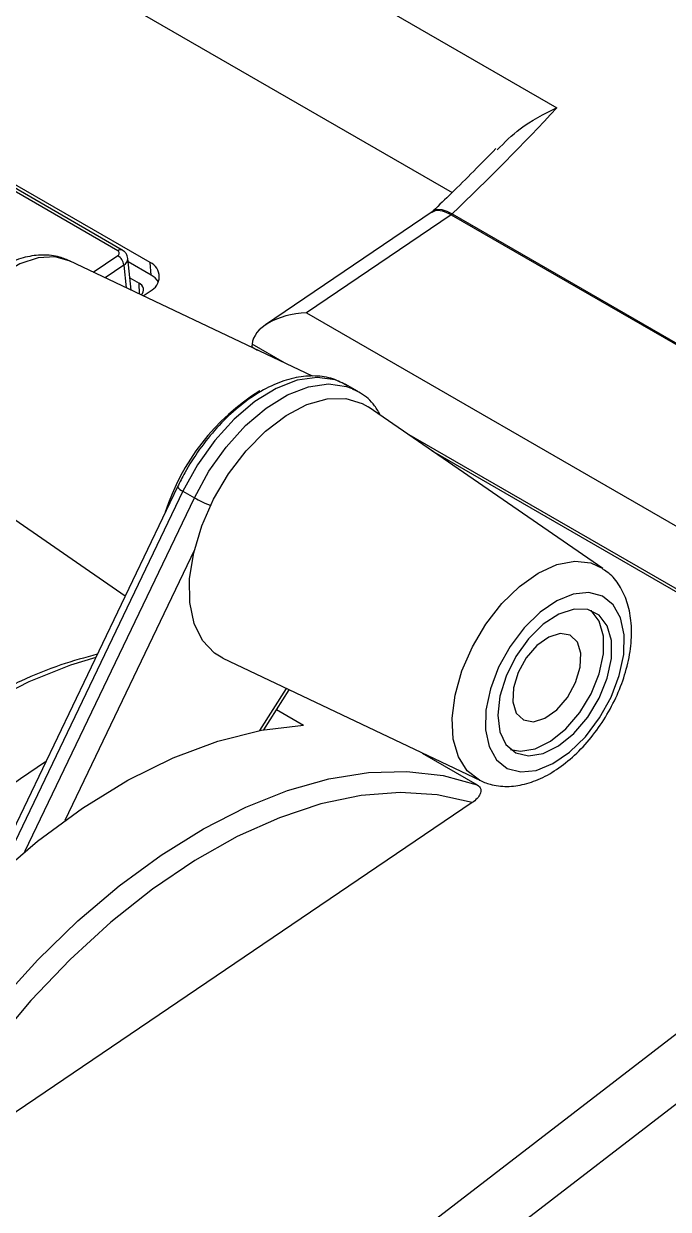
# Model space of a CAD drawing. Header units: millimetres. Extents: x 102 to 710, y 145 to 429.
# Drawn here: x 561.75 to 581.69, y 313.02 to 349.72 of the extents above; entities that cross this region are included whole.
import ezdxf

# ---------------------------------------------------------------- set-up
doc = ezdxf.new("R2010")
doc.units = ezdxf.units.MM

msp = doc.modelspace()

# ---------------------------------------------------------------- linework, layer by layer
at = {"color": 7, "linetype": 'Continuous', "lineweight": 25}
for p, q in [((475.5553, 406.4033), (578.2449, 347.1219)), ((474.5393, 402.4909), (575.0017, 344.4953)), ((564.6542, 342.6932), (560.058, 345.3465)), ((564.7946, 342.7152), (560.1984, 345.3686)), ((565.6554, 342.3307), (560.7057, 345.1882)), ((574.3825, 343.8951), (569.2263, 340.3976)), ((574.9742, 343.8106), (570.498, 340.7743)), ((574.4135, 343.9295), (574.3642, 343.8826)), ((575.0031, 343.838), (574.9743, 343.8106)), ((574.9742, 343.8106), (574.9743, 343.8106)), ((574.9743, 343.8106), (593.9584, 332.8513)), ((575.0031, 343.838), (593.9869, 332.8788)), ((564.7891, 342.7181), (564.7946, 342.7152)), ((570.6812, 338.8086), (563.1601, 342.384)), ((565.0669, 341.4775), (564.967, 342.4589)), ((564.967, 342.4589), (564.9676, 342.4517)), ((565.6862, 341.9418), (564.978, 342.3506)), ((565.6862, 341.9418), (565.6554, 342.3307)), ((565.0284, 341.8562), (565.3156, 341.6904)), ((565.443, 341.2988), (565.6581, 341.4447)), ((570.498, 340.7743), (589.4831, 329.8144)), ((568.8073, 339.7166), (568.9752, 339.6196)), ((555.4624, 298.0651), (608.1745, 338.6628)), ((572.0698, 338.3471), (571.7163, 338.5512)), ((571.9598, 338.4049), (572.0698, 338.3471)), ((572.2229, 337.9672), (572.3998, 337.8624)), ((579.6677, 332.8544), (572.3998, 337.8624)), ((609.2069, 337.2786), (556.4211, 296.6242)), ((574.3658, 336.5077), (589.5608, 327.7358)), ((559.3688, 335.8164), (564.8889, 332.0127)), ((566.503, 335.3827), (560.5927, 323.0429)), ((566.6731, 335.2526), (567.0266, 335.0485)), ((567.9049, 330.0762), (575.8763, 326.2868)), ((569.1789, 327.8643), (569.9575, 329.1005)), ((569.5699, 328.4851), (570.4075, 328.0016)), ((574.0771, 327.1421), (575.7819, 326.1579)), ((575.6226, 325.606), (557.7515, 313.4837))]:
    msp.add_line(p, q, dxfattribs=at)
at = {"color": 8, "linetype": 'Continuous', "lineweight": 25}
for p, q in [((563.8991, 342.0327), (564.6546, 342.5452)), ((564.8465, 342.2521), (564.266, 341.8583)), ((564.8465, 342.2521), (564.9126, 341.5509)), ((565.3259, 341.3544), (565.3156, 341.6904)), ((569.8132, 339.2212), (568.8106, 339.8)), ((589.5568, 327.8235), (573.6017, 337.0342)), ((566.6731, 335.2526), (561.0095, 323.4278)), ((561.7815, 324.0973), (567.0266, 335.0485)), ((567.0259, 333.4324), (563.0127, 325.0535)), ((569.056, 327.842), (569.8738, 329.1403))]:
    msp.add_line(p, q, dxfattribs=at)
at = {"color": 8, "linetype": 'Continuous', "lineweight": 25, "flags": 128}
for points in [[(574.4137, 343.9297), (574.4575, 343.9601), (574.5577, 343.9841), (574.6855, 343.9712), (574.8359, 343.9219), (575.0031, 343.838)], [(563.186, 342.3713), (562.7219, 342.5057), (562.1937, 342.4786), (561.6261, 342.2911), (561.0458, 341.952), (560.4797, 341.4772), (559.9545, 340.8889), (559.4945, 340.2147), (559.1215, 339.4859), (558.8527, 338.7367), (558.7008, 338.0022), (558.6729, 337.3166), (558.7702, 336.7121), (558.9882, 336.2169), (559.3168, 335.8541), (559.3688, 335.8164)], [(571.7163, 338.5512), (571.3849, 338.6952), (570.8251, 338.7736), (570.2082, 338.685), (569.5579, 338.4329), (568.8993, 338.027), (568.2577, 337.4829), (567.6578, 336.8216), (567.1227, 336.0685), (566.6731, 335.2526)], [(567.0266, 335.0485), (567.4763, 335.8643), (568.0114, 336.6175), (568.6112, 337.2788), (569.2528, 337.8229), (569.9115, 338.2288), (570.5618, 338.4809), (571.1787, 338.5695), (571.7385, 338.4911), (571.9598, 338.4049)], [(575.8504, 326.2995), (575.4721, 326.5892), (575.1971, 327.0207), (575.0385, 327.5738), (575.0036, 328.2227), (575.094, 328.9369), (575.3056, 329.6831), (575.6284, 330.4264), (576.0474, 331.1321), (576.5429, 331.7671), (577.0918, 332.3018), (577.6683, 332.7111), (578.2457, 332.9759), (578.7968, 333.0839), (579.2959, 333.03), (579.6677, 332.8544)], [(563.972, 330.0983), (563.1955, 329.861), (561.8998, 329.3447), (560.5908, 328.6757), (559.2806, 327.8602), (557.9815, 326.9058), (556.7054, 325.8213), (555.4642, 324.6167), (554.2694, 323.3034), (553.1321, 321.8933), (552.0629, 320.3997), (551.0717, 318.8364), (550.1676, 317.2179)]]:
    msp.add_lwpolyline(points, dxfattribs=at)
at = {"color": 7, "linetype": 'Continuous', "lineweight": 25, "flags": 128}
for points in [[(567.9049, 330.0762), (567.6503, 330.2298), (567.2785, 330.622), (567.02, 331.1537), (566.8855, 331.8032), (566.8805, 332.5437), (567.0052, 333.3451), (567.2545, 334.1745), (567.6182, 334.9979), (568.0814, 335.7817), (568.6251, 336.4938), (569.2271, 337.1049), (569.8628, 337.5901), (570.506, 337.9296), (571.1305, 338.1093), (571.7107, 338.122), (572.2229, 337.9672), (572.2229, 337.9672)], [(576.7079, 326.6682), (577.1272, 326.5561), (577.6076, 326.6055), (578.1214, 326.8136), (578.6386, 327.1681), (579.1292, 327.6486), (579.5646, 328.2271), (579.9195, 328.87), (580.1734, 329.5399), (580.3115, 330.1979), (580.3257, 330.8057), (580.2152, 331.328), (579.9864, 331.7346), (579.6527, 332.0016), (579.2334, 332.1137), (578.7529, 332.0642), (578.2392, 331.8562), (577.722, 331.5016), (577.2314, 331.0211), (576.796, 330.4426), (576.441, 329.7998), (576.1872, 329.1299), (576.0491, 328.4719), (576.0349, 327.8641), (576.1454, 327.3417), (576.3742, 326.9352), (576.7079, 326.6682)], [(576.9723, 327.1471), (577.3653, 327.0529), (577.8188, 327.128), (578.2991, 327.3667), (578.7705, 327.7514), (579.1982, 328.2535), (579.5504, 328.8359), (579.801, 329.4552), (579.9313, 330.0656), (579.9318, 330.6219), (579.8024, 331.0826), (579.5527, 331.4138), (579.2012, 331.5907), (578.774, 331.6004), (578.3028, 331.442), (577.8225, 331.1274), (577.3687, 330.6798), (576.9751, 330.1325), (576.6708, 329.526), (576.4786, 328.9053), (576.4125, 328.3165), (576.4776, 327.8033), (576.6689, 327.4036), (576.9723, 327.1471)], [(576.8128, 327.2518), (577.1179, 327.1958), (577.5713, 327.2709), (578.0516, 327.5096), (578.523, 327.8943), (578.9507, 328.3964), (579.3029, 328.9787), (579.5535, 329.5981), (579.6838, 330.2085), (579.6844, 330.7647), (579.555, 331.2255), (579.3053, 331.5567), (579.3003, 331.5608)], [(577.208, 328.1651), (577.5166, 328.1109), (577.8754, 328.2216), (578.2411, 328.4838), (578.5696, 328.8658), (578.8213, 329.3217), (578.9658, 329.7964), (578.9858, 330.2327), (578.8787, 330.5779), (578.6576, 330.7904), (578.349, 330.8446), (577.9902, 330.7339), (577.6245, 330.4717), (577.296, 330.0897), (577.0443, 329.6338), (576.8998, 329.1591), (576.8798, 328.7228), (576.9869, 328.3776), (577.208, 328.1651)], [(557.02, 318.9681), (558.2182, 320.5058), (559.4856, 321.9363), (560.8086, 323.2443), (562.1731, 324.416), (563.5646, 325.439), (564.9683, 326.3022), (566.3692, 326.9965), (567.7525, 327.5145), (569.1034, 327.8507), (570.4075, 328.0016)], [(556.8852, 313.34), (557.7892, 314.9585), (558.7804, 316.5218), (559.8497, 318.0154), (560.9869, 319.4254), (562.1817, 320.7388), (563.4229, 321.9433), (564.699, 323.0279), (565.9981, 323.9823), (567.3083, 324.7978), (568.6173, 325.4668), (569.913, 325.9831), (571.1834, 326.3419), (572.4167, 326.5398), (573.6015, 326.5751), (574.7267, 326.4474), (575.7819, 326.1579)], [(575.6226, 325.606), (574.5436, 325.847), (573.3959, 325.9209), (572.1907, 325.8268), (570.9399, 325.5659), (569.6558, 325.1406), (568.3508, 324.555), (567.0379, 323.815), (565.7299, 322.9277), (564.4396, 321.902), (563.1798, 320.7478), (561.9626, 319.4765), (560.8002, 318.1005), (559.7038, 316.6333), (558.6843, 315.0893), (557.7515, 313.4837)]]:
    msp.add_lwpolyline(points, dxfattribs=at)
at = {"color": 7, "linetype": 'Continuous', "lineweight": 25}
for centre, radius, start, end in [((525.206, 396.2387), 72.2882, 313.540658, 317.198746), ((564.6202, 342.6191), 0.0815, 294.95704, 65.3917), ((564.4325, 342.1904), 0.4186, 8.475, 57.94826), ((565.4522, 341.8871), 0.4879, 294.95612, 65.39206), ((565.3937, 341.3944), 0.6207, 33.11596, 61.88043), ((565.2301, 341.4862), 0.2213, 313.96029, 67.29259), ((572.6841, 332.505), 6.8832, 121.80812, 162.31727), ((576.6257, 304.878), 26.1755, 122.85863, 144.74034)]:
    msp.add_arc(centre, radius, start, end, dxfattribs=at)
at = {"color": 8, "linetype": 'Continuous', "lineweight": 25}
for centre, radius, start, end in [((564.7424, 342.5933), 0.1332, 69.49952, 131.46504), ((564.734, 342.4568), 0.2337, 298.7866, 358.72841), ((566.789, 335.5801), 0.3475, 214.62091, 250.5198), ((569.0675, 338.635), 4.1266, 240.35898, 248.03216)]:
    msp.add_arc(centre, radius, start, end, dxfattribs=at)
at = {"color": 7, "linetype": 'Continuous', "lineweight": 25}
for centre, major_axis, ratio, start_param, end_param in [((570.575, 339.802), (1.7657, 0.064), 0.5516725, 1.5944311, 3.0779628), ((569.6911, 339.2024), (-0.6226, 1.0867), 0.5773728, 0.7020258, 0.7854869)]:
    msp.add_ellipse(centre, major_axis=major_axis, ratio=ratio, start_param=start_param, end_param=end_param, dxfattribs=at)
for points, knots in [([(576.3975, 345.8189), (576.6233, 346.0462), (577.1502, 346.5764), (577.8457, 346.9315), (578.242, 347.1205), (578.2449, 347.1219)], [0, 0, 0, 0, 0.4269446, 0.9958523, 1, 1, 1, 1]), ([(576.3589, 345.8595), (575.9008, 345.3916), (575.2573, 344.7343), (574.6023, 344.1095), (574.4135, 343.9295)], [0, 0, 0, 0, 0.7118678, 1, 1, 1, 1]), ([(574.3924, 343.8807), (574.4142, 343.9), (574.4834, 343.961), (574.6861, 343.9487), (574.8782, 343.8566), (574.9742, 343.8106)], [0, 0, 0, 0, 0.1873729, 0.5936657, 1, 1, 1, 1]), ([(563.1962, 342.3663), (563.0849, 342.4141), (562.8132, 342.5307), (562.3341, 342.5831), (561.784, 342.5106), (561.2193, 342.3008), (560.6517, 341.9556), (560.1049, 341.4839), (559.6067, 340.9091), (559.1794, 340.2589), (558.8393, 339.5597), (558.6004, 338.8368), (558.4752, 338.114), (558.4773, 337.4396), (558.6011, 336.8403), (558.8388, 336.3464), (559.1096, 335.9921), (559.3298, 335.862), (559.403, 335.8187)], [0, 0, 0, 0, 0.0417992, 0.102052, 0.1633535, 0.2279622, 0.2958978, 0.3654625, 0.4349541, 0.5042085, 0.5734889, 0.6431175, 0.7134774, 0.7849619, 0.8500472, 0.9117582, 0.9706271, 1, 1, 1, 1]), ([(564.9676, 342.4517), (564.9633, 342.4795), (564.9547, 342.5346), (564.9146, 342.6093), (564.8597, 342.6733), (564.8123, 342.7034), (564.7891, 342.7181)], [0, 0, 0, 0, 0.2597433, 0.5153209, 0.763145, 1, 1, 1, 1]), ([(571.7608, 338.5153), (571.616, 338.594), (571.3101, 338.7602), (570.7659, 338.8374), (570.1744, 338.7878), (569.5553, 338.5942), (568.9243, 338.2623), (568.3025, 337.7997), (567.7134, 337.2244), (567.1792, 336.5579), (566.7782, 335.9306), (566.576, 335.5281), (566.503, 335.3827)], [0, 0, 0, 0, 0.0895032, 0.1890686, 0.2901222, 0.3947471, 0.5025165, 0.6117199, 0.7209252, 0.829835, 0.938547, 1, 1, 1, 1]), ([(572.7874, 337.5953), (572.7289, 337.6985), (572.5716, 337.9761), (572.27, 338.2526), (572.0103, 338.3638), (571.9278, 338.3992)], [0, 0, 0, 0, 0.2876899, 0.7736582, 1, 1, 1, 1]), ([(575.8403, 326.3044), (575.9515, 326.2567), (576.2232, 326.14), (576.7024, 326.0877), (577.2524, 326.1601), (577.8172, 326.37), (578.3848, 326.7152), (578.9316, 327.1868), (579.4297, 327.7617), (579.8571, 328.4119), (580.1972, 329.1111), (580.4361, 329.834), (580.5613, 330.5567), (580.5592, 331.2311), (580.4355, 331.8307), (580.1972, 332.3237), (579.9368, 332.6691), (579.7292, 332.793), (579.6681, 332.8296)], [0, 0, 0, 0, 0.04199991, 0.10254188, 0.16413785, 0.22905664, 0.29731851, 0.36721723, 0.43704265, 0.50662957, 0.57624263, 0.64620558, 0.71690331, 0.78873111, 0.85412883, 0.91613617, 0.97528784, 1, 1, 1, 1]), ([(564.02, 330.1986), (563.645, 330.0974), (562.8642, 329.8869), (561.6544, 329.392), (560.4071, 328.7604), (559.1606, 327.9943), (557.9258, 327.1048), (556.7127, 326.0987), (555.5312, 324.9847), (554.3904, 323.7721), (553.2997, 322.4709), (552.267, 321.092), (551.3037, 319.6454), (550.5874, 318.4517), (550.2089, 317.7382), (550.1024, 317.5374)], [0, 0, 0, 0, 0.0750065, 0.1561323, 0.2373957, 0.3187134, 0.4000222, 0.4812981, 0.5625329, 0.6437269, 0.7248854, 0.8060161, 0.8871282, 0.9682314, 1, 1, 1, 1]), ([(575.7819, 326.1579), (575.8401, 326.1244), (575.8746, 326.0779), (575.8998, 325.9781), (575.8914, 325.926), (575.849, 325.8257), (575.8154, 325.778), (575.7304, 325.6869), (575.68, 325.6449), (575.6226, 325.606)], [0, 0, 0, 0, 0.25, 0.25, 0.5, 0.5, 0.75, 0.75, 1, 1, 1, 1])]:
    msp.add_open_spline(points, degree=3, knots=knots, dxfattribs=at)

doc.saveas('drawing.dxf')
